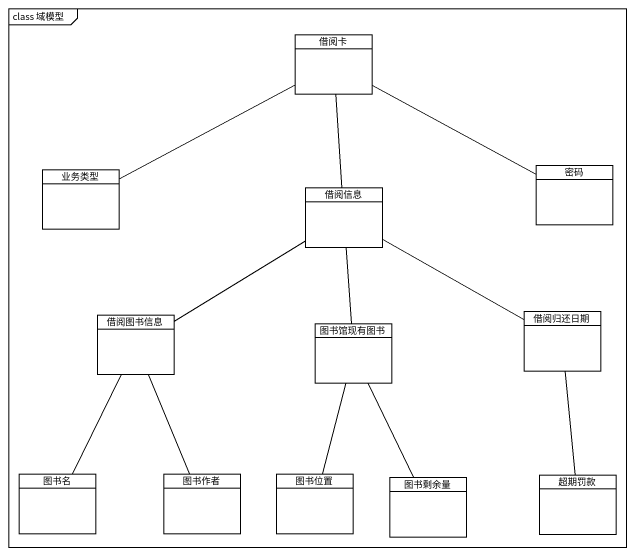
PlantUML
@startuml
mainframe class 域模型
hide circle
hide empty members
class 借阅卡
class 业务类型
class 密码
class 借阅信息
class 借阅图书信息
class 图书馆现有图书
class 借阅归还日期
class 图书名
class 图书作者
class 图书位置
class 图书剩余量
class 超期罚款
借阅卡 -left- 业务类型
借阅卡 -right- 密码
借阅卡 -- 借阅信息
借阅信息 -- 借阅图书信息
借阅信息 -- 图书馆现有图书
借阅信息 -right- 借阅归还日期
借阅图书信息 -- 图书名
借阅图书信息 -- 图书作者
图书馆现有图书 -- 图书位置
图书馆现有图书 -- 图书剩余量
借阅归还日期 -- 超期罚款
@enduml
